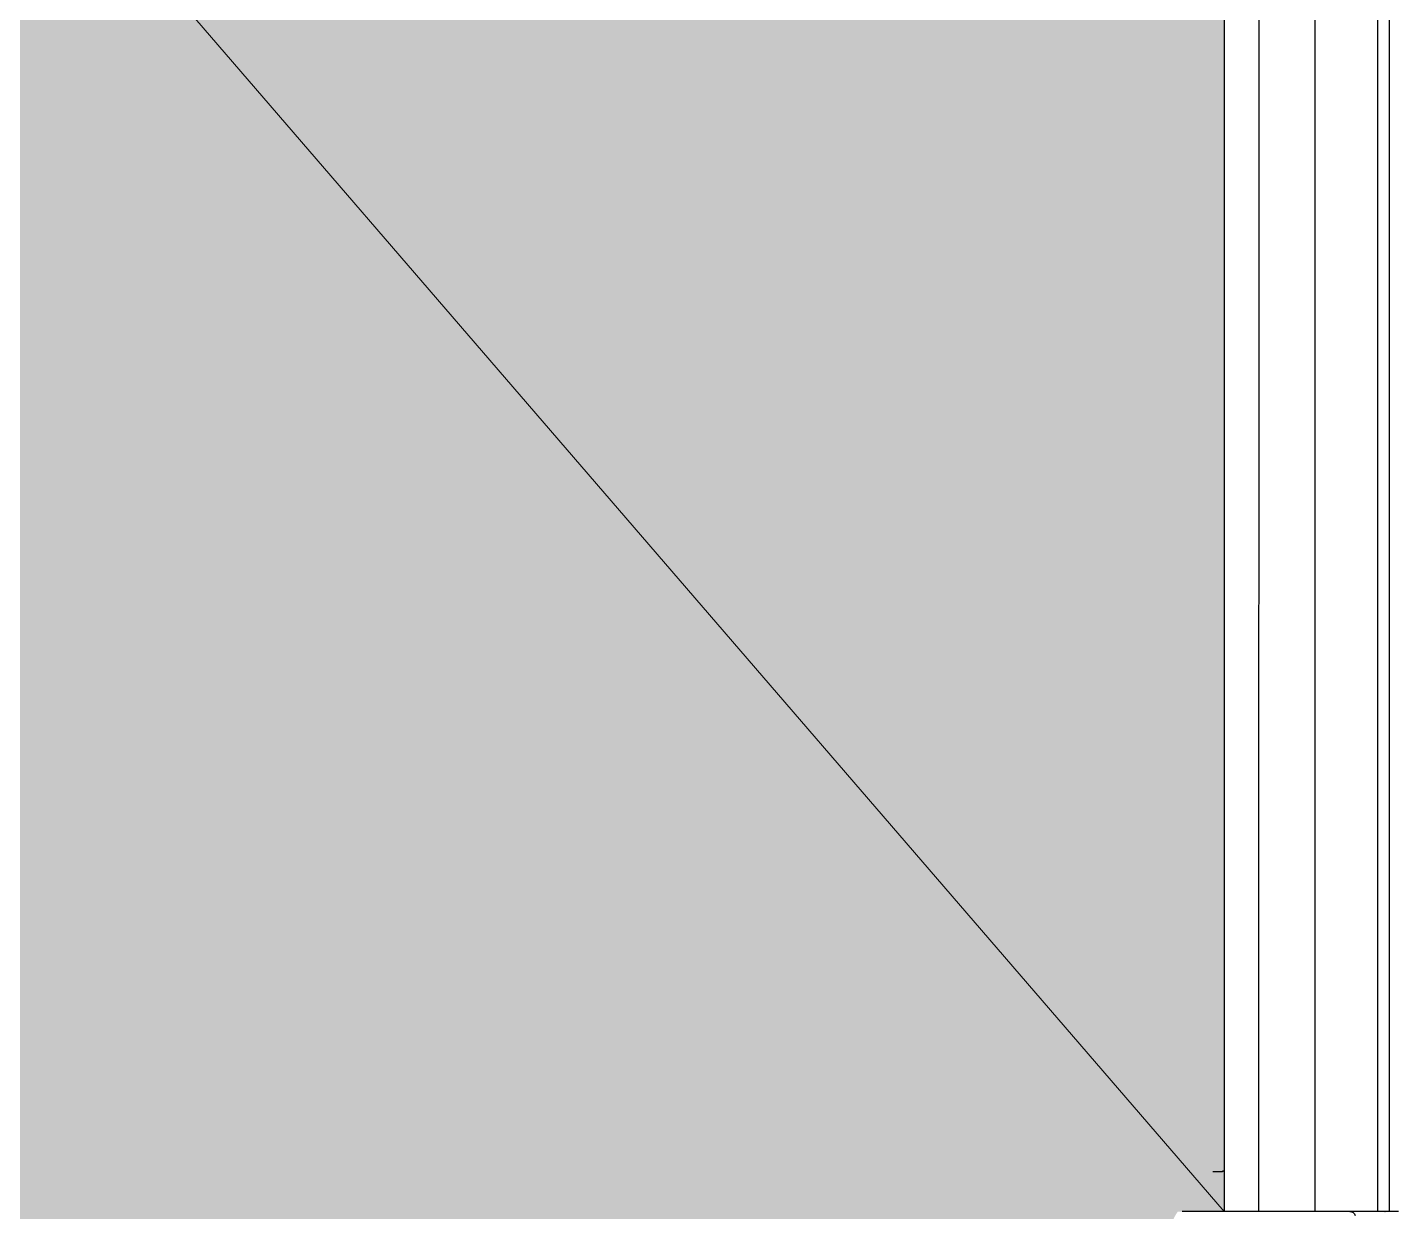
# Model space of a CAD drawing. Header units: millimetres. Extents: x 2698011 to 2856548, y 1019778 to 1210064.
# Drawn here: x 2783518.9 to 2783787, y 1121683.2 to 1121914.7 of the extents above; entities that cross this region are included whole.
import ezdxf

# ---------------------------------------------------------------- set-up
doc = ezdxf.new("R2010")
doc.units = ezdxf.units.MM
doc.layers.add('_ 252', color=9, linetype='Continuous', lineweight=5)
doc.layers.add('Bloques borde', color=9, linetype='Continuous')
doc.layers.add('Y_ CAJAS', color=9, linetype='Continuous')

# ---------------------------------------------------------------- blocks, each defined once
blk = doc.blocks.new('CO ALURA_  2500 tras 1120 CE ESQ - Inc')
h = blk.add_hatch(color=256)
h.dxf.hatch_style = 1
h.paths.add_polyline_path([(0.01797, 2.30419, 0.344892), (0.00309, 2.28482, -0.16233), (0.00154, 2.28), (1.01045, 2.28, -0.159948), (1.00889, 2.28474), (1.00889, 2.285, 0.342283), (0.99401, 2.30419, 0.126499)])
h = blk.add_hatch(color=256)
h.dxf.hatch_style = 1
h.paths.add_polyline_path([(-0.00751, 2.28), (1.01949, 2.28), (1.01949, 1.685), (-0.00751, 1.685)])
at = {"layer": '_ 252'}
blk.add_lwpolyline([(1.01949, 2.28), (0.50599, 1.685), (-0.00751, 2.28)], dxfattribs=at)
at = {"layer": 'Bloques borde', "linetype": 'Continuous'}
for p, q in [((1.01821, 2.28), (1.01126, 2.28)), ((1.01821, 2.28), (1.01126, 2.28)), ((1.04407, 2.28), (1.01821, 2.28)), ((1.04407, 2.28), (1.01821, 2.28)), ((1.01949, 1.685), (1.01949, 2.28)), ((1.01949, 1.685), (1.01949, 2.28)), ((1.02624, 1.685), (1.02624, 2.28)), ((1.02624, 1.685), (1.02624, 2.28)), ((1.03724, 1.685), (1.03724, 2.28)), ((1.03724, 1.685), (1.03724, 2.28)), ((1.04407, 2.28), (1.04407, 2.28)), ((1.05091, 2.28), (1.04407, 2.28)), ((1.04407, 2.28), (1.04407, 2.28)), ((1.05091, 2.28), (1.04407, 2.28)), ((1.04949, 1.685), (1.04949, 2.28)), ((1.04949, 1.685), (1.04949, 2.28)), ((1.05091, 2.28), (1.05098, 2.28)), ((1.05091, 2.28), (1.05098, 2.28)), ((1.0536, 2.28), (1.05098, 2.28)), ((1.0536, 2.28), (1.05098, 2.28)), ((1.05175, 1.685), (1.05175, 2.28)), ((1.05175, 1.685), (1.05175, 2.28))]:
    blk.add_line(p, q, dxfattribs=at)
blk.add_polyline3d([(1.01947, 2.27203, 0), (1.01947, 2.27203, 0), (1.01947, 2.27203, 0), (1.01947, 2.27203, 0), (1.01947, 2.27213, 0), (1.01947, 2.27213, 0), (1.01947, 2.27213, 0), (1.01947, 2.27213, 0), (1.01947, 2.27213, 0), (1.01947, 2.27213, 0), (1.01947, 2.27213, 0), (1.01947, 2.27213, 0), (1.01947, 2.27213, 0), (1.01947, 2.27213, 0), (1.01947, 2.27213, 0), (1.01947, 2.27213, 0), (1.01947, 2.27213, 0), (1.01947, 2.27213, 0), (1.01947, 2.27213, 0), (1.01947, 2.27213, 0), (1.01947, 2.27213, 0), (1.01947, 2.27213, 0), (1.01937, 2.27213, 0), (1.01937, 2.27213, 0), (1.01937, 2.27213, 0), (1.01937, 2.27213, 0), (1.01937, 2.27213, 0), (1.01937, 2.27213, 0), (1.01937, 2.27213, 0), (1.01937, 2.27213, 0), (1.01937, 2.27213, 0), (1.01937, 2.27213, 0), (1.01937, 2.27213, 0), (1.01927, 2.27213, 0), (1.01927, 2.27213, 0), (1.01927, 2.27213, 0), (1.01927, 2.27213, 0), (1.01927, 2.27213, 0), (1.01927, 2.27213, 0), (1.01927, 2.27213, 0), (1.01927, 2.27213, 0), (1.01927, 2.27213, 0), (1.01917, 2.27213, 0), (1.01917, 2.27213, 0), (1.01917, 2.27213, 0), (1.01917, 2.27213, 0), (1.01917, 2.27223, 0), (1.01917, 2.27223, 0), (1.01917, 2.27223, 0), (1.01907, 2.27223, 0), (1.01907, 2.27223, 0), (1.01907, 2.27223, 0), (1.01907, 2.27223, 0), (1.01907, 2.27223, 0), (1.01907, 2.27223, 0), (1.01897, 2.27223, 0), (1.01897, 2.27223, 0), (1.01897, 2.27223, 0), (1.01897, 2.27223, 0), (1.01897, 2.27223, 0), (1.01897, 2.27223, 0), (1.01887, 2.27223, 0), (1.01887, 2.27223, 0), (1.01887, 2.27223, 0), (1.01887, 2.27223, 0), (1.01887, 2.27223, 0), (1.01877, 2.27223, 0), (1.01877, 2.27223, 0), (1.01877, 2.27223, 0), (1.01877, 2.27223, 0), (1.01877, 2.27223, 0), (1.01867, 2.27223, 0), (1.01867, 2.27223, 0), (1.01867, 2.27223, 0), (1.01867, 2.27223, 0), (1.01867, 2.27223, 0), (1.01857, 2.27223, 0), (1.01857, 2.27223, 0), (1.01857, 2.27223, 0), (1.01857, 2.27223, 0), (1.01847, 2.27223, 0), (1.01847, 2.27223, 0), (1.01847, 2.27223, 0), (1.01847, 2.27223, 0), (1.01847, 2.27223, 0), (1.01837, 2.27223, 0), (1.01837, 2.27223, 0), (1.01837, 2.27223, 0), (1.01837, 2.27223, 0), (1.01827, 2.27223, 0), (1.01827, 2.27223, 0), (1.01827, 2.27223, 0), (1.01827, 2.27223, 0), (1.01817, 2.27223, 0), (1.01817, 2.27223, 0), (1.01817, 2.27223, 0), (1.01817, 2.27223, 0), (1.01807, 2.27223, 0), (1.01807, 2.27223, 0), (1.01807, 2.27223, 0), (1.01807, 2.27223, 0), (1.01797, 2.27223, 0), (1.01797, 2.27223, 0), (1.01797, 2.27223, 0), (1.01797, 2.27223, 0), (1.01787, 2.27223, 0), (1.01787, 2.27223, 0), (1.01787, 2.27223, 0), (1.01787, 2.27223, 0), (1.01777, 2.27223, 0), (1.01777, 2.27223, 0), (1.01777, 2.27223, 0), (1.01777, 2.27223, 0), (1.01767, 2.27223, 0), (1.01767, 2.27223, 0), (1.01767, 2.27223, 0), (1.01757, 2.27223, 0), (1.01757, 2.27223, 0), (1.01757, 2.27223, 0), (1.01757, 2.27223, 0), (1.01747, 2.27223, 0), (1.01747, 2.27223, 0), (1.01747, 2.27223, 0), (1.01747, 2.27223, 0), (1.01737, 2.27223, 0), (1.01737, 2.27223, 0), (1.01737, 2.27223, 0), (1.01737, 2.27223, 0), (1.01727, 2.27223, 0)], dxfattribs=at)
blk.add_polyline3d([(1.01947, 2.27203, 0), (1.01947, 2.27203, 0), (1.01947, 2.27203, 0), (1.01947, 2.27203, 0), (1.01947, 2.27213, 0), (1.01947, 2.27213, 0), (1.01947, 2.27213, 0), (1.01947, 2.27213, 0), (1.01947, 2.27213, 0), (1.01947, 2.27213, 0), (1.01947, 2.27213, 0), (1.01947, 2.27213, 0), (1.01947, 2.27213, 0), (1.01947, 2.27213, 0), (1.01947, 2.27213, 0), (1.01947, 2.27213, 0), (1.01947, 2.27213, 0), (1.01947, 2.27213, 0), (1.01947, 2.27213, 0), (1.01947, 2.27213, 0), (1.01947, 2.27213, 0), (1.01947, 2.27213, 0), (1.01937, 2.27213, 0), (1.01937, 2.27213, 0), (1.01937, 2.27213, 0), (1.01937, 2.27213, 0), (1.01937, 2.27213, 0), (1.01937, 2.27213, 0), (1.01937, 2.27213, 0), (1.01937, 2.27213, 0), (1.01937, 2.27213, 0), (1.01937, 2.27213, 0), (1.01937, 2.27213, 0), (1.01927, 2.27213, 0), (1.01927, 2.27213, 0), (1.01927, 2.27213, 0), (1.01927, 2.27213, 0), (1.01927, 2.27213, 0), (1.01927, 2.27213, 0), (1.01927, 2.27213, 0), (1.01927, 2.27213, 0), (1.01927, 2.27213, 0), (1.01917, 2.27213, 0), (1.01917, 2.27213, 0), (1.01917, 2.27213, 0), (1.01917, 2.27213, 0), (1.01917, 2.27223, 0), (1.01917, 2.27223, 0), (1.01917, 2.27223, 0), (1.01907, 2.27223, 0), (1.01907, 2.27223, 0), (1.01907, 2.27223, 0), (1.01907, 2.27223, 0), (1.01907, 2.27223, 0), (1.01907, 2.27223, 0), (1.01897, 2.27223, 0), (1.01897, 2.27223, 0), (1.01897, 2.27223, 0), (1.01897, 2.27223, 0), (1.01897, 2.27223, 0), (1.01897, 2.27223, 0), (1.01887, 2.27223, 0), (1.01887, 2.27223, 0), (1.01887, 2.27223, 0), (1.01887, 2.27223, 0), (1.01887, 2.27223, 0), (1.01877, 2.27223, 0), (1.01877, 2.27223, 0), (1.01877, 2.27223, 0), (1.01877, 2.27223, 0), (1.01877, 2.27223, 0), (1.01867, 2.27223, 0), (1.01867, 2.27223, 0), (1.01867, 2.27223, 0), (1.01867, 2.27223, 0), (1.01867, 2.27223, 0), (1.01857, 2.27223, 0), (1.01857, 2.27223, 0), (1.01857, 2.27223, 0), (1.01857, 2.27223, 0), (1.01847, 2.27223, 0), (1.01847, 2.27223, 0), (1.01847, 2.27223, 0), (1.01847, 2.27223, 0), (1.01847, 2.27223, 0), (1.01837, 2.27223, 0), (1.01837, 2.27223, 0), (1.01837, 2.27223, 0), (1.01837, 2.27223, 0), (1.01827, 2.27223, 0), (1.01827, 2.27223, 0), (1.01827, 2.27223, 0), (1.01827, 2.27223, 0), (1.01817, 2.27223, 0), (1.01817, 2.27223, 0), (1.01817, 2.27223, 0), (1.01817, 2.27223, 0), (1.01807, 2.27223, 0), (1.01807, 2.27223, 0), (1.01807, 2.27223, 0), (1.01807, 2.27223, 0), (1.01797, 2.27223, 0), (1.01797, 2.27223, 0), (1.01797, 2.27223, 0), (1.01797, 2.27223, 0), (1.01787, 2.27223, 0), (1.01787, 2.27223, 0), (1.01787, 2.27223, 0), (1.01787, 2.27223, 0), (1.01777, 2.27223, 0), (1.01777, 2.27223, 0), (1.01777, 2.27223, 0), (1.01777, 2.27223, 0), (1.01767, 2.27223, 0), (1.01767, 2.27223, 0), (1.01767, 2.27223, 0), (1.01757, 2.27223, 0), (1.01757, 2.27223, 0), (1.01757, 2.27223, 0), (1.01757, 2.27223, 0), (1.01747, 2.27223, 0), (1.01747, 2.27223, 0), (1.01747, 2.27223, 0), (1.01747, 2.27223, 0), (1.01737, 2.27223, 0), (1.01737, 2.27223, 0), (1.01737, 2.27223, 0), (1.01737, 2.27223, 0), (1.01727, 2.27223, 0)], dxfattribs=at)
blk.add_polyline3d([(1.01947, 2.27203, 0), (1.01947, 2.27203, 0), (1.01947, 2.27203, 0), (1.01947, 2.27203, 0), (1.01947, 2.27213, 0), (1.01947, 2.27213, 0), (1.01947, 2.27213, 0), (1.01947, 2.27213, 0), (1.01947, 2.27213, 0), (1.01947, 2.27213, 0), (1.01947, 2.27213, 0), (1.01947, 2.27213, 0), (1.01947, 2.27213, 0), (1.01947, 2.27213, 0), (1.01947, 2.27213, 0), (1.01947, 2.27213, 0), (1.01947, 2.27213, 0), (1.01947, 2.27213, 0), (1.01947, 2.27213, 0), (1.01947, 2.27213, 0), (1.01947, 2.27213, 0), (1.01947, 2.27213, 0), (1.01937, 2.27213, 0), (1.01937, 2.27213, 0), (1.01937, 2.27213, 0), (1.01937, 2.27213, 0), (1.01937, 2.27213, 0), (1.01937, 2.27213, 0), (1.01937, 2.27213, 0), (1.01937, 2.27213, 0), (1.01937, 2.27213, 0), (1.01937, 2.27213, 0), (1.01937, 2.27213, 0), (1.01927, 2.27213, 0), (1.01927, 2.27213, 0), (1.01927, 2.27213, 0), (1.01927, 2.27213, 0), (1.01927, 2.27213, 0), (1.01927, 2.27213, 0), (1.01927, 2.27213, 0), (1.01927, 2.27213, 0), (1.01927, 2.27213, 0), (1.01917, 2.27213, 0), (1.01917, 2.27213, 0), (1.01917, 2.27213, 0), (1.01917, 2.27213, 0), (1.01917, 2.27223, 0), (1.01917, 2.27223, 0), (1.01917, 2.27223, 0), (1.01907, 2.27223, 0), (1.01907, 2.27223, 0), (1.01907, 2.27223, 0), (1.01907, 2.27223, 0), (1.01907, 2.27223, 0), (1.01907, 2.27223, 0), (1.01897, 2.27223, 0), (1.01897, 2.27223, 0), (1.01897, 2.27223, 0), (1.01897, 2.27223, 0), (1.01897, 2.27223, 0), (1.01897, 2.27223, 0), (1.01887, 2.27223, 0), (1.01887, 2.27223, 0), (1.01887, 2.27223, 0), (1.01887, 2.27223, 0), (1.01887, 2.27223, 0), (1.01877, 2.27223, 0), (1.01877, 2.27223, 0), (1.01877, 2.27223, 0), (1.01877, 2.27223, 0), (1.01877, 2.27223, 0), (1.01867, 2.27223, 0), (1.01867, 2.27223, 0), (1.01867, 2.27223, 0), (1.01867, 2.27223, 0), (1.01867, 2.27223, 0), (1.01857, 2.27223, 0), (1.01857, 2.27223, 0), (1.01857, 2.27223, 0), (1.01857, 2.27223, 0), (1.01847, 2.27223, 0), (1.01847, 2.27223, 0), (1.01847, 2.27223, 0), (1.01847, 2.27223, 0), (1.01847, 2.27223, 0), (1.01837, 2.27223, 0), (1.01837, 2.27223, 0), (1.01837, 2.27223, 0), (1.01837, 2.27223, 0), (1.01827, 2.27223, 0), (1.01827, 2.27223, 0), (1.01827, 2.27223, 0), (1.01827, 2.27223, 0), (1.01817, 2.27223, 0), (1.01817, 2.27223, 0), (1.01817, 2.27223, 0), (1.01817, 2.27223, 0), (1.01807, 2.27223, 0), (1.01807, 2.27223, 0), (1.01807, 2.27223, 0), (1.01807, 2.27223, 0), (1.01797, 2.27223, 0), (1.01797, 2.27223, 0), (1.01797, 2.27223, 0), (1.01797, 2.27223, 0), (1.01787, 2.27223, 0), (1.01787, 2.27223, 0), (1.01787, 2.27223, 0), (1.01787, 2.27223, 0), (1.01777, 2.27223, 0), (1.01777, 2.27223, 0), (1.01777, 2.27223, 0), (1.01777, 2.27223, 0), (1.01767, 2.27223, 0), (1.01767, 2.27223, 0), (1.01767, 2.27223, 0), (1.01757, 2.27223, 0), (1.01757, 2.27223, 0), (1.01757, 2.27223, 0), (1.01757, 2.27223, 0), (1.01747, 2.27223, 0), (1.01747, 2.27223, 0), (1.01747, 2.27223, 0), (1.01747, 2.27223, 0), (1.01737, 2.27223, 0), (1.01737, 2.27223, 0), (1.01737, 2.27223, 0), (1.01737, 2.27223, 0), (1.01727, 2.27223, 0)], dxfattribs=at)
blk.add_polyline3d([(1.01947, 2.27203, 0), (1.01947, 2.27203, 0), (1.01947, 2.27203, 0), (1.01947, 2.27203, 0), (1.01947, 2.27213, 0), (1.01947, 2.27213, 0), (1.01947, 2.27213, 0), (1.01947, 2.27213, 0), (1.01947, 2.27213, 0), (1.01947, 2.27213, 0), (1.01947, 2.27213, 0), (1.01947, 2.27213, 0), (1.01947, 2.27213, 0), (1.01947, 2.27213, 0), (1.01947, 2.27213, 0), (1.01947, 2.27213, 0), (1.01947, 2.27213, 0), (1.01947, 2.27213, 0), (1.01947, 2.27213, 0), (1.01947, 2.27213, 0), (1.01947, 2.27213, 0), (1.01947, 2.27213, 0), (1.01937, 2.27213, 0), (1.01937, 2.27213, 0), (1.01937, 2.27213, 0), (1.01937, 2.27213, 0), (1.01937, 2.27213, 0), (1.01937, 2.27213, 0), (1.01937, 2.27213, 0), (1.01937, 2.27213, 0), (1.01937, 2.27213, 0), (1.01937, 2.27213, 0), (1.01937, 2.27213, 0), (1.01927, 2.27213, 0), (1.01927, 2.27213, 0), (1.01927, 2.27213, 0), (1.01927, 2.27213, 0), (1.01927, 2.27213, 0), (1.01927, 2.27213, 0), (1.01927, 2.27213, 0), (1.01927, 2.27213, 0), (1.01927, 2.27213, 0), (1.01917, 2.27213, 0), (1.01917, 2.27213, 0), (1.01917, 2.27213, 0), (1.01917, 2.27213, 0), (1.01917, 2.27223, 0), (1.01917, 2.27223, 0), (1.01917, 2.27223, 0), (1.01907, 2.27223, 0), (1.01907, 2.27223, 0), (1.01907, 2.27223, 0), (1.01907, 2.27223, 0), (1.01907, 2.27223, 0), (1.01907, 2.27223, 0), (1.01897, 2.27223, 0), (1.01897, 2.27223, 0), (1.01897, 2.27223, 0), (1.01897, 2.27223, 0), (1.01897, 2.27223, 0), (1.01897, 2.27223, 0), (1.01887, 2.27223, 0), (1.01887, 2.27223, 0), (1.01887, 2.27223, 0), (1.01887, 2.27223, 0), (1.01887, 2.27223, 0), (1.01877, 2.27223, 0), (1.01877, 2.27223, 0), (1.01877, 2.27223, 0), (1.01877, 2.27223, 0), (1.01877, 2.27223, 0), (1.01867, 2.27223, 0), (1.01867, 2.27223, 0), (1.01867, 2.27223, 0), (1.01867, 2.27223, 0), (1.01867, 2.27223, 0), (1.01857, 2.27223, 0), (1.01857, 2.27223, 0), (1.01857, 2.27223, 0), (1.01857, 2.27223, 0), (1.01847, 2.27223, 0), (1.01847, 2.27223, 0), (1.01847, 2.27223, 0), (1.01847, 2.27223, 0), (1.01847, 2.27223, 0), (1.01837, 2.27223, 0), (1.01837, 2.27223, 0), (1.01837, 2.27223, 0), (1.01837, 2.27223, 0), (1.01827, 2.27223, 0), (1.01827, 2.27223, 0), (1.01827, 2.27223, 0), (1.01827, 2.27223, 0), (1.01817, 2.27223, 0), (1.01817, 2.27223, 0), (1.01817, 2.27223, 0), (1.01817, 2.27223, 0), (1.01807, 2.27223, 0), (1.01807, 2.27223, 0), (1.01807, 2.27223, 0), (1.01807, 2.27223, 0), (1.01797, 2.27223, 0), (1.01797, 2.27223, 0), (1.01797, 2.27223, 0), (1.01797, 2.27223, 0), (1.01787, 2.27223, 0), (1.01787, 2.27223, 0), (1.01787, 2.27223, 0), (1.01787, 2.27223, 0), (1.01777, 2.27223, 0), (1.01777, 2.27223, 0), (1.01777, 2.27223, 0), (1.01777, 2.27223, 0), (1.01767, 2.27223, 0), (1.01767, 2.27223, 0), (1.01767, 2.27223, 0), (1.01757, 2.27223, 0), (1.01757, 2.27223, 0), (1.01757, 2.27223, 0), (1.01757, 2.27223, 0), (1.01747, 2.27223, 0), (1.01747, 2.27223, 0), (1.01747, 2.27223, 0), (1.01747, 2.27223, 0), (1.01737, 2.27223, 0), (1.01737, 2.27223, 0), (1.01737, 2.27223, 0), (1.01737, 2.27223, 0), (1.01727, 2.27223, 0)], dxfattribs=at)
blk.add_arc((1.04401, 2.28122), 0.00123, 273.0557, 337.3346, dxfattribs=at)
blk.add_arc((1.04401, 2.28122), 0.00123, 273.0557, 337.3346, dxfattribs=at)

msp = doc.modelspace()

# ---------------------------------------------------------------- block references
at = {"layer": 'Y_ CAJAS', "xscale": -1000, "yscale": 1000, "zscale": 1000, "rotation": 179.9977225467084}
msp.add_blockref('CO ALURA_  2500 tras 1120 CE ESQ - Inc', (2782733.523, 1123963.273, -0.388), dxfattribs=at)

doc.saveas('drawing.dxf')
